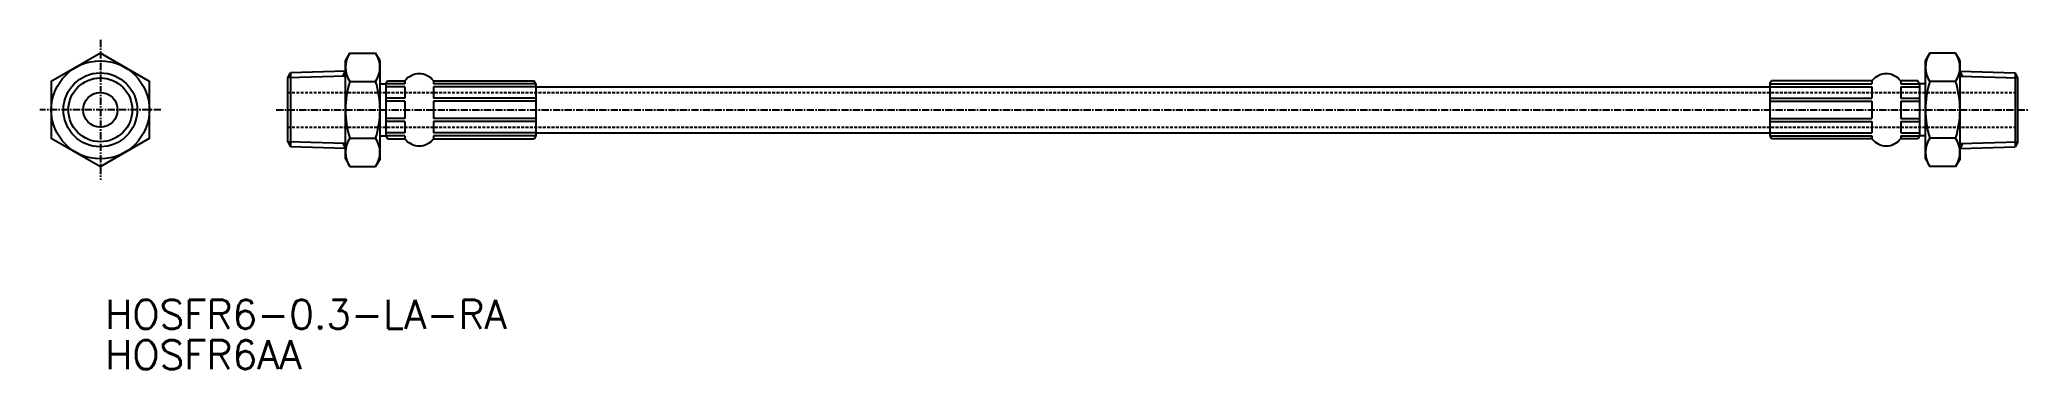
# Model space of a CAD drawing. Extents: x 32 to 377, y 104 to 161.
import ezdxf
from ezdxf.enums import TextEntityAlignment as Align

# ---------------------------------------------------------------- set-up
doc = ezdxf.new("R2010")
doc.units = 0
doc.linetypes.add('CENTER', pattern=[2, 1.25, -0.25, 0.25, -0.25])
doc.linetypes.add('DASHED', pattern=[0.75, 0.5, -0.25])
doc.layers.get('0').update_dxf_attribs({"linetype": 'CONTINUOUS'})
doc.layers.add('CENTER', color=1, linetype='CENTER')
doc.styles.get("Standard").update_dxf_attribs({"font": 'txt.shx', "bigfont": 'extfont.shx'})

msp = doc.modelspace()

# ---------------------------------------------------------------- linework, layer by layer
at = {"color": 7, "linetype": 'CONTINUOUS'}
for p, q in [((46.99, 155.85), (46.99, 155.85)), ((85.24, 156.98), (86, 158.3)), ((85.24, 139.98), (85.24, 156.98)), ((86, 158.3), (90.48, 158.3)), ((91.24, 156.98), (90.48, 158.3)), ((91.24, 139.98), (91.24, 156.98)), ((91.24, 139.98), (91.24, 156.98)), ((359.24, 156.98), (360, 158.3)), ((359.24, 139.98), (359.24, 156.98)), ((359.24, 139.98), (359.24, 156.98)), ((364.48, 158.3), (360, 158.3)), ((365.24, 156.98), (364.48, 158.3)), ((365.24, 139.98), (365.24, 156.98)), ((75.24, 154.02), (75.69, 154.89)), ((75.24, 142.95), (75.24, 154.02)), ((85.24, 155.19), (75.69, 154.89)), ((75.69, 154.89), (75.69, 142.08)), ((86, 153.39), (90.48, 153.39)), ((91.24, 152.98), (92.24, 152.98)), ((92.24, 152.98), (92.53, 153.48)), ((92.24, 152.98), (92.24, 143.98)), ((95.53, 152.98), (92.24, 152.98)), ((95.53, 152.48), (92.24, 152.48)), ((92.53, 153.48), (95.53, 153.48)), ((95.53, 153.48), (95.53, 152.98)), ((95.53, 152.48), (95.53, 150.48)), ((100.53, 153.48), (100.53, 152.98)), ((100.53, 153.48), (117.95, 153.48)), ((118.24, 152.98), (100.53, 152.98)), ((118.24, 152.48), (100.53, 152.48)), ((100.53, 152.48), (100.53, 150.48)), ((118.24, 152.98), (117.95, 153.48)), ((118.24, 152.98), (118.24, 143.98)), ((118.24, 152.48), (332.24, 152.48)), ((332.24, 152.98), (332.53, 153.48)), ((332.24, 152.98), (349.95, 152.98)), ((332.24, 152.98), (332.24, 143.98)), ((332.24, 152.48), (349.95, 152.48)), ((349.95, 153.48), (332.53, 153.48)), ((349.95, 153.48), (349.95, 152.98)), ((349.95, 152.48), (349.95, 150.48)), ((354.95, 153.48), (354.95, 152.98)), ((357.95, 153.48), (354.95, 153.48)), ((354.95, 152.98), (358.24, 152.98)), ((354.95, 152.48), (354.95, 150.48)), ((354.95, 152.48), (358.24, 152.48)), ((358.24, 152.98), (357.95, 153.48)), ((358.24, 152.98), (358.24, 143.98)), ((359.24, 152.98), (358.24, 152.98)), ((364.48, 153.39), (360, 153.39)), ((365.24, 155.19), (374.79, 154.89)), ((374.79, 154.89), (374.79, 142.08)), ((375.24, 154.02), (374.79, 154.89)), ((375.24, 142.95), (375.24, 154.02)), ((95.53, 150.48), (92.24, 150.48)), ((95.53, 149.98), (92.24, 149.98)), ((95.53, 149.98), (95.53, 146.98)), ((118.24, 150.48), (100.53, 150.48)), ((118.24, 149.98), (100.53, 149.98)), ((100.53, 149.98), (100.53, 146.98)), ((332.24, 150.48), (349.95, 150.48)), ((332.24, 149.98), (349.95, 149.98)), ((349.95, 149.98), (349.95, 146.98)), ((354.95, 150.48), (358.24, 150.48)), ((354.95, 149.98), (354.95, 146.98)), ((354.95, 149.98), (358.24, 149.98)), ((95.53, 146.98), (92.24, 146.98)), ((95.53, 146.48), (92.24, 146.48)), ((95.53, 146.48), (95.53, 144.48)), ((118.24, 146.98), (100.53, 146.98)), ((118.24, 146.48), (100.53, 146.48)), ((100.53, 146.48), (100.53, 144.48)), ((332.24, 146.98), (349.95, 146.98)), ((332.24, 146.48), (349.95, 146.48)), ((349.95, 146.48), (349.95, 144.48)), ((354.95, 146.98), (358.24, 146.98)), ((354.95, 146.48), (354.95, 144.48)), ((354.95, 146.48), (358.24, 146.48)), ((75.24, 142.95), (75.69, 142.08)), ((85.24, 141.78), (75.69, 142.08)), ((86, 143.58), (90.48, 143.58)), ((91.24, 143.98), (92.24, 143.98)), ((95.53, 144.48), (92.24, 144.48)), ((92.24, 143.98), (92.53, 143.48)), ((95.53, 143.98), (92.24, 143.98)), ((92.53, 143.48), (95.53, 143.48)), ((95.53, 143.98), (95.53, 143.48)), ((118.24, 144.48), (100.53, 144.48)), ((118.24, 143.98), (100.53, 143.98)), ((100.53, 143.98), (100.53, 143.48)), ((100.53, 143.48), (117.95, 143.48)), ((118.24, 143.98), (117.95, 143.48)), ((118.24, 144.48), (332.24, 144.48)), ((332.24, 144.48), (349.95, 144.48)), ((332.24, 143.98), (349.95, 143.98)), ((332.24, 143.98), (332.53, 143.48)), ((349.95, 143.48), (332.53, 143.48)), ((349.95, 143.98), (349.95, 143.48)), ((354.95, 144.48), (358.24, 144.48)), ((354.95, 143.98), (354.95, 143.48)), ((354.95, 143.98), (358.24, 143.98)), ((357.95, 143.48), (354.95, 143.48)), ((358.24, 143.98), (357.95, 143.48)), ((359.24, 143.98), (358.24, 143.98)), ((364.48, 143.58), (360, 143.58)), ((365.24, 141.78), (374.79, 142.08)), ((375.24, 142.95), (374.79, 142.08)), ((85.24, 139.98), (86, 138.67)), ((86, 138.67), (90.48, 138.67)), ((91.24, 139.98), (90.48, 138.67)), ((359.24, 139.98), (360, 138.67)), ((364.48, 138.67), (360, 138.67)), ((365.24, 139.98), (364.48, 138.67))]:
    msp.add_line(p, q, dxfattribs=at)
at = {"color": 3, "linetype": 'CONTINUOUS'}
for p, q in [((85.24, 154.33), (75.24, 154.02)), ((84.79, 154.32), (85.24, 155.19)), ((365.69, 154.32), (365.24, 155.19)), ((365.24, 154.33), (375.24, 154.02)), ((85.24, 142.64), (75.24, 142.95)), ((84.79, 142.65), (85.24, 141.78)), ((365.24, 142.64), (375.24, 142.95)), ((365.69, 142.65), (365.24, 141.78))]:
    msp.add_line(p, q, dxfattribs=at)
at = {"color": 3, "linetype": 'DASHED'}
for p, q in [((75.24, 151.48), (375.24, 151.48)), ((75.24, 145.48), (375.24, 145.48))]:
    msp.add_line(p, q, dxfattribs=at)
at = {"color": 7, "linetype": 'CONTINUOUS'}
msp.add_lwpolyline([(42.74, 158.3), (34.24, 153.39), (34.24, 143.58), (42.74, 138.67), (51.24, 143.58), (51.24, 153.39), (42.74, 158.3)], dxfattribs=at)
for radius in [8.5, 6.4, 3]:
    msp.add_circle((42.74, 148.48), radius, dxfattribs=at)
at = {"color": 3, "linetype": 'CONTINUOUS'}
msp.add_circle((42.74, 148.48), 5.53, dxfattribs=at)
at = {"color": 7, "linetype": 'CONTINUOUS'}
for centre, radius, start, end in [((89.58, 155.85), 4.34, 145.6157, 214.3843), ((86.89, 155.85), 4.34, 325.6157, 34.3843), ((363.58, 155.85), 4.34, 145.6157, 214.3843), ((360.89, 155.85), 4.34, 325.6157, 34.3843), ((101.48, 148.48), 16.24, 162.412, 197.588), ((75, 148.48), 16.24, 342.412, 17.588), ((98.03, 151.61), 3.12, 36.8699, 143.1301), ((352.45, 151.61), 3.12, 36.8699, 143.1301), ((375.48, 148.48), 16.24, 162.412, 197.588), ((349, 148.48), 16.24, 342.412, 17.588), ((89.58, 141.12), 4.34, 145.6157, 214.3843), ((86.89, 141.12), 4.34, 325.6157, 34.3843), ((98.03, 145.36), 3.12, 216.8699, 323.1301), ((352.45, 145.36), 3.12, 216.8699, 323.1301), ((363.58, 141.12), 4.34, 145.6157, 214.3843), ((360.89, 141.12), 4.34, 325.6157, 34.3843)]:
    msp.add_arc(centre, radius, start, end, dxfattribs=at)
at = {"layer": 'CENTER', "color": 1, "linetype": 'CENTER'}
for p, q in [((42.74, 160.61), (42.74, 136.36)), ((53.24, 148.48), (32.24, 148.48)), ((73.24, 148.48), (377.24, 148.48))]:
    msp.add_line(p, q, dxfattribs=at)

# ---------------------------------------------------------------- texts
at = {"color": 7, "linetype": 'CONTINUOUS'}
for s, p in [('HOSFR6-0.3-LA-RA', (43.57, 113.06)), ('HOSFR6AA', (43.57, 106.06))]:
    msp.add_text(s, height=5, dxfattribs=at).set_placement(p, align=Align.MIDDLE_LEFT)

doc.saveas('drawing.dxf')
